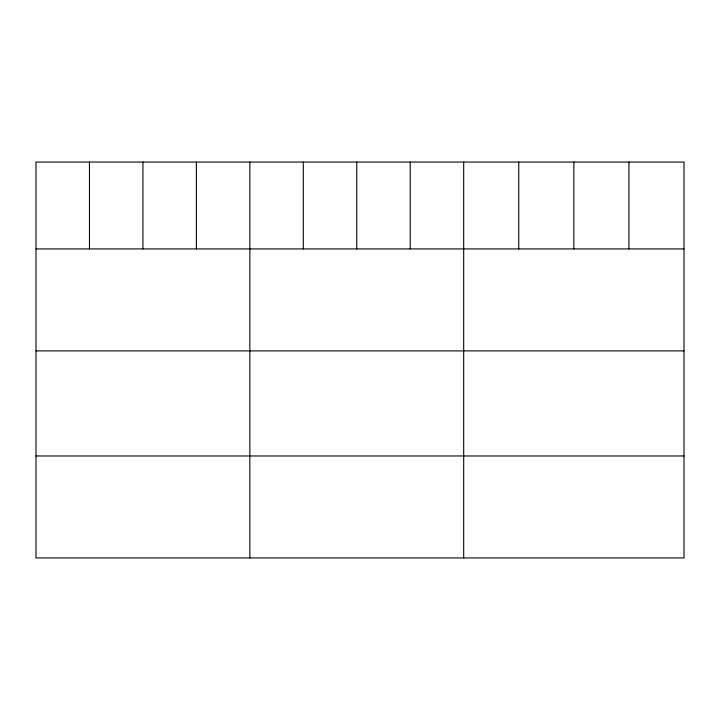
<?xml version="1.0" encoding="UTF-8"?>
<svg xmlns="http://www.w3.org/2000/svg" width="720" height="720" viewBox="0 0 720 720"><rect width="100%" height="100%" fill="white"/><g stroke="black" fill="none" stroke-linecap="round" stroke-linejoin="round"><path stroke-width="1.08" d="M684 248.922L684 557.937L36 557.937L36 162.063L684 162.063L684 248.922L36 248.922M36 350.892L684 350.892M36 455.967L684 455.967M628.92 162.063L628.92 248.922M573.84 162.063L573.84 248.922M518.76 162.063L518.76 248.922M463.68 162.063L463.68 557.937M410.22 162.063L410.22 248.922M356.76 162.063L356.76 248.922M303.3 162.063L303.3 248.922M249.84 162.063L249.84 557.937M196.38 162.063L196.38 248.922M142.92 162.063L142.92 248.922M89.46 162.063L89.46 248.922"/></g></svg>
